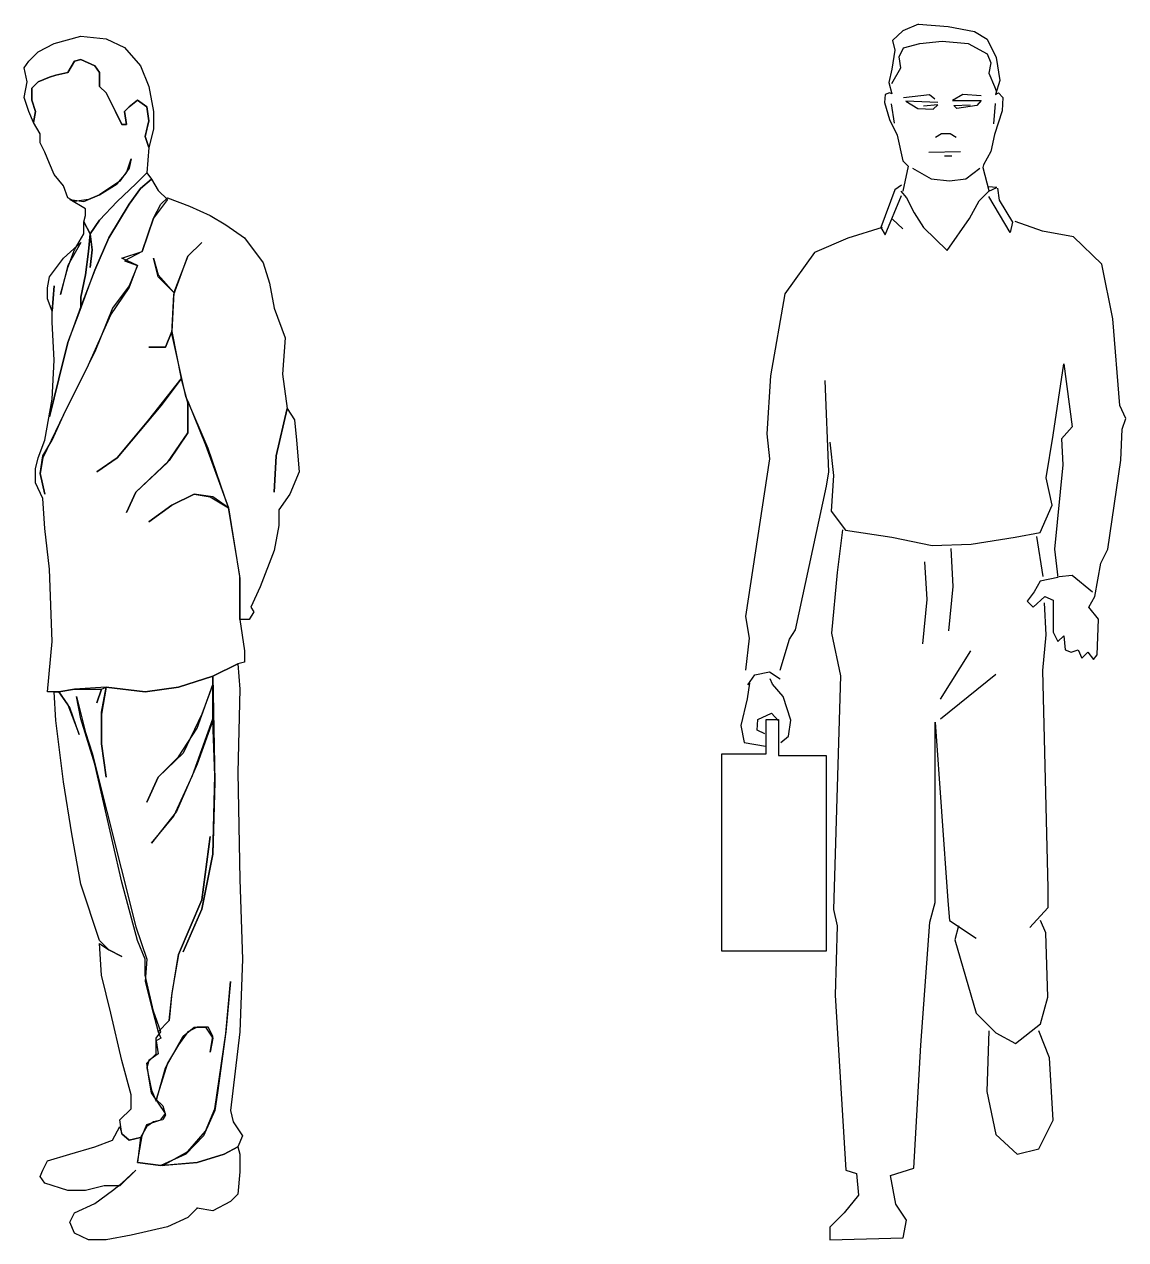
# Model space of a CAD drawing. Extents: x 89279 to 111786, y 534 to 10463.
# Drawn here: x 92279 to 93909, y 6227 to 8027 of the extents above; entities that cross this region are included whole.
import ezdxf

# ---------------------------------------------------------------- set-up
doc = ezdxf.new("R2010")
doc.units = 0
doc.header["$LTSCALE"] = 10
doc.header["$MEASUREMENT"] = 0
doc.layers.add('00-铺装', color=8, linetype='Continuous')

# ---------------------------------------------------------------- blocks, each defined once
blk = doc.blocks.new('人物045')
at = {"color": 0, "linetype": 'Continuous'}
for p, q in [((-50.88798, 1771.37928), (-11.00088, 1782.38016)), ((-11.00088, 1782.38016), (26.13006, 1778.25186)), ((-74.26782, 1759.00032), (-50.88798, 1771.37928)), ((26.13006, 1778.25186), (53.6382, 1765.87884)), ((53.6382, 1765.87884), (77.01804, 1738.3707)), ((-88.01892, 1745.24922), (-74.26782, 1759.00032)), ((-11.00088, 1747.99944), (-20.62962, 1745.24922)), ((-20.62962, 1745.24922), (-11.00088, 1747.99944)), ((9.62874, 1738.3707), (-11.00088, 1747.99944)), ((-11.00088, 1747.99944), (9.62874, 1738.3707)), ((-94.89744, 1735.62048), (-88.01892, 1745.24922)), ((-90.76914, 1714.99086), (-94.89744, 1735.62048)), ((-30.25836, 1728.74196), (-48.13776, 1724.6196)), ((-48.13776, 1724.6196), (-30.25836, 1728.74196)), ((-20.62962, 1745.24922), (-30.25836, 1728.74196)), ((-30.25836, 1728.74196), (-20.62962, 1745.24922)), ((16.50132, 1728.74196), (9.62874, 1738.3707)), ((9.62874, 1738.3707), (16.50132, 1728.74196)), ((16.50132, 1708.11234), (16.50132, 1728.74196)), ((16.50132, 1728.74196), (16.50132, 1708.11234)), ((77.01804, 1738.3707), (89.39106, 1708.11234)), ((-94.89744, 1691.61102), (-90.76914, 1714.99086)), ((-74.26782, 1714.99086), (-83.89656, 1705.36212)), ((-83.89656, 1705.36212), (-74.26782, 1714.99086)), ((-57.76056, 1721.86938), (-74.26782, 1714.99086)), ((-74.26782, 1714.99086), (-57.76056, 1721.86938)), ((-48.13776, 1724.6196), (-57.76056, 1721.86938)), ((-57.76056, 1721.86938), (-48.13776, 1724.6196)), ((-83.89656, 1705.36212), (-83.89656, 1687.48272)), ((-83.89656, 1687.48272), (-83.89656, 1705.36212)), ((26.13006, 1698.48954), (16.50132, 1708.11234)), ((16.50132, 1708.11234), (26.13006, 1698.48954)), ((39.88116, 1670.9814), (26.13006, 1698.48954)), ((26.13006, 1698.48954), (49.5099, 1651.72986)), ((89.39106, 1708.11234), (96.26958, 1670.9814)), ((-88.01892, 1670.9814), (-94.89744, 1691.61102)), ((-83.89656, 1687.48272), (-78.39018, 1670.9814)), ((-78.39018, 1670.9814), (-83.89656, 1687.48272)), ((60.51078, 1677.85992), (53.6382, 1670.9814)), ((53.6382, 1670.9814), (60.51078, 1677.85992)), ((72.88974, 1687.48272), (60.51078, 1677.85992)), ((60.51078, 1677.85992), (72.88974, 1687.48272)), ((86.64084, 1677.85992), (72.88974, 1687.48272)), ((72.88974, 1687.48272), (86.64084, 1677.85992)), ((89.39106, 1657.2303), (86.64084, 1677.85992)), ((86.64084, 1677.85992), (89.39106, 1657.2303)), ((-81.1404, 1654.48008), (-88.01892, 1670.9814)), ((-78.39018, 1670.9814), (-81.1404, 1654.48008)), ((-81.1404, 1654.48008), (-78.39018, 1670.9814)), ((49.5099, 1651.72986), (39.88116, 1670.9814)), ((53.6382, 1670.9814), (56.38842, 1651.72986)), ((56.38842, 1651.72986), (53.6382, 1670.9814)), ((83.89062, 1633.85046), (89.39106, 1657.2303)), ((89.39106, 1657.2303), (86.64084, 1644.85134)), ((96.26958, 1670.9814), (96.26958, 1644.85134)), ((-81.1404, 1654.48008), (-81.1404, 1654.48008)), ((-71.5176, 1637.97282), (-81.1404, 1654.48008)), ((56.38842, 1651.72986), (49.5099, 1651.72986)), ((49.5099, 1651.72986), (56.38842, 1651.72986)), ((86.64084, 1644.85134), (83.89062, 1633.85046)), ((96.26958, 1644.85134), (89.39106, 1617.3432)), ((-71.5176, 1624.22172), (-71.5176, 1637.97282)), ((-64.63908, 1610.47062), (-71.5176, 1624.22172)), ((89.39106, 1617.3432), (83.89062, 1633.85046)), ((83.89062, 1633.85046), (89.39106, 1617.3432)), ((-57.76056, 1593.96336), (-64.63908, 1610.47062)), ((89.39106, 1617.3432), (86.64084, 1580.21226)), ((89.39106, 1617.3432), (89.39106, 1617.3432)), ((-50.88798, 1577.46204), (-57.76056, 1593.96336)), ((60.51078, 1587.09078), (46.75968, 1567.8333)), ((56.38842, 1580.21226), (63.261, 1600.84188)), ((63.261, 1600.84188), (60.51078, 1587.09078)), ((-37.13094, 1560.96072), (-50.88798, 1577.46204)), ((46.75968, 1567.8333), (16.50132, 1547.20368)), ((42.63138, 1563.71094), (56.38842, 1580.21226)), ((70.13952, 1563.71094), (86.64084, 1580.21226)), ((86.64084, 1580.21226), (70.13952, 1563.71094)), ((93.51936, 1570.58352), (77.01804, 1556.83242)), ((77.01804, 1556.83242), (93.51936, 1570.58352)), ((86.64084, 1580.21226), (86.64084, 1580.21226)), ((86.64084, 1580.21226), (93.51936, 1570.58352)), ((93.51936, 1570.58352), (103.1481, 1554.0822)), ((93.51936, 1570.58352), (93.51936, 1570.58352)), ((-30.25836, 1543.08132), (-37.13094, 1560.96072)), ((16.50132, 1547.20368), (42.63138, 1563.71094)), ((42.63138, 1537.58088), (70.13952, 1563.71094)), ((70.13952, 1563.71094), (42.63138, 1537.58088)), ((77.01804, 1556.83242), (60.51078, 1533.45258)), ((60.51078, 1533.45258), (77.01804, 1556.83242)), ((103.1481, 1554.0822), (116.8992, 1540.3311)), ((-20.62962, 1537.58088), (-30.25836, 1543.08132)), ((-27.50814, 1540.3311), (-6.87852, 1537.58088)), ((-4.1283, 1526.57406), (-27.50814, 1540.3311)), ((0, 1540.3311), (-20.62962, 1537.58088)), ((-6.87852, 1537.58088), (16.50132, 1547.20368)), ((16.50132, 1547.20368), (0, 1540.3311)), ((16.50132, 1510.07274), (42.63138, 1537.58088)), ((42.63138, 1537.58088), (16.50132, 1510.07274)), ((60.51078, 1533.45258), (30.25836, 1483.94268)), ((30.25836, 1483.94268), (60.51078, 1533.45258)), ((116.8992, 1540.3311), (96.26958, 1512.82296)), ((96.26958, 1512.82296), (107.27046, 1533.45258)), ((107.27046, 1533.45258), (116.8992, 1543.08132)), ((116.8992, 1543.08132), (149.90778, 1530.70236)), ((149.90778, 1530.70236), (180.1602, 1516.95126)), ((-6.87852, 1507.32252), (-4.1283, 1516.95126)), ((-4.1283, 1516.95126), (-4.1283, 1526.57406)), ((79.76826, 1463.31306), (96.26958, 1512.82296)), ((96.26958, 1512.82296), (79.76826, 1463.31306)), ((180.1602, 1516.95126), (203.54004, 1503.19422)), ((2.75022, 1489.44312), (-6.87852, 1507.32252)), ((-6.87852, 1507.32252), (2.75022, 1489.44312)), ((-6.87852, 1489.44312), (-6.87852, 1507.32252)), ((2.75022, 1489.44312), (16.50132, 1510.07274)), ((16.50132, 1510.07274), (2.75022, 1489.44312)), ((203.54004, 1503.19422), (231.04818, 1483.94268)), ((-37.13094, 1453.68432), (-11.00088, 1477.06416)), ((-11.00088, 1477.06416), (-30.25836, 1442.68344)), ((-20.62962, 1466.06328), (-6.87852, 1489.44312)), ((0, 1463.31306), (2.75022, 1489.44312)), ((2.75022, 1489.44312), (0, 1463.31306)), ((5.50044, 1466.06328), (2.75022, 1489.44312)), ((2.75022, 1489.44312), (5.50044, 1466.06328)), ((30.25836, 1483.94268), (9.62874, 1435.80492)), ((9.62874, 1435.80492), (30.25836, 1483.94268)), ((167.78718, 1477.06416), (147.15756, 1456.43454)), ((147.15756, 1456.43454), (167.78718, 1477.06416)), ((231.04818, 1483.94268), (258.55632, 1446.8058)), ((-30.25836, 1439.93322), (-20.62962, 1466.06328)), ((-4.1283, 1428.93234), (0, 1463.31306)), ((0, 1463.31306), (-4.1283, 1428.93234)), ((2.75022, 1439.93322), (5.50044, 1466.06328)), ((5.50044, 1466.06328), (2.75022, 1439.93322)), ((49.5099, 1453.68432), (79.76826, 1463.31306)), ((79.76826, 1463.31306), (53.6382, 1449.56196)), ((-57.76056, 1426.18212), (-37.13094, 1453.68432)), ((-30.25836, 1442.68344), (-41.25924, 1400.04612)), ((72.88974, 1442.68344), (49.5099, 1453.68432)), ((53.6382, 1449.56196), (72.88974, 1442.68344)), ((60.51078, 1409.67486), (72.88974, 1442.68344)), ((72.88974, 1442.68344), (60.51078, 1412.42508)), ((96.26958, 1453.68432), (103.1481, 1428.93234)), ((103.1481, 1426.18212), (96.26958, 1453.68432)), ((147.15756, 1456.43454), (126.52794, 1402.79634)), ((126.52794, 1400.04612), (147.15756, 1456.43454)), ((258.55632, 1446.8058), (268.17912, 1416.55338)), ((-60.51078, 1409.67486), (-57.76056, 1426.18212)), ((-41.25924, 1400.04612), (-30.25836, 1439.93322)), ((-13.7511, 1372.54392), (9.62874, 1435.80492)), ((9.62874, 1435.80492), (-11.00088, 1382.17266)), ((-11.00088, 1395.92376), (-4.1283, 1428.93234)), ((-4.1283, 1428.93234), (-11.00088, 1395.92376)), ((103.1481, 1428.93234), (126.52794, 1402.79634)), ((126.52794, 1402.79634), (103.1481, 1426.18212)), ((-60.51078, 1393.17354), (-60.51078, 1409.67486)), ((-50.88798, 1412.42508), (-53.6382, 1375.29414)), ((-53.6382, 1375.29414), (-50.88798, 1412.42508)), ((33.00858, 1369.7937), (60.51078, 1409.67486)), ((60.51078, 1412.42508), (35.7588, 1379.4165)), ((268.17912, 1416.55338), (275.05764, 1379.4165)), ((-53.6382, 1375.29414), (-60.51078, 1393.17354)), ((-11.00088, 1382.17266), (-11.00088, 1395.92376)), ((-11.00088, 1395.92376), (-11.00088, 1382.17266)), ((126.52794, 1402.79634), (123.77772, 1345.03578)), ((123.77772, 1342.28556), (126.52794, 1400.04612)), ((-53.6382, 1358.79282), (-53.6382, 1375.29414)), ((-11.00088, 1382.17266), (-30.25836, 1328.53446)), ((-30.25836, 1328.53446), (-13.7511, 1372.54392)), ((0, 1295.52588), (33.00858, 1369.7937)), ((35.7588, 1379.4165), (9.62874, 1314.78336)), ((275.05764, 1379.4165), (291.55896, 1335.40704)), ((-50.88798, 1302.4044), (-53.6382, 1358.79282)), ((114.14898, 1321.65594), (123.77772, 1345.03578)), ((123.77772, 1345.03578), (114.14898, 1321.65594)), ((123.77772, 1345.03578), (137.52882, 1274.89626)), ((144.40734, 1248.7662), (123.77772, 1342.28556)), ((291.55896, 1335.40704), (287.4366, 1281.77478)), ((-44.00946, 1274.89626), (-30.25836, 1328.53446)), ((-30.25836, 1328.53446), (-44.00946, 1274.89626)), ((9.62874, 1314.78336), (-30.25836, 1235.0151)), ((89.39106, 1321.65594), (114.14898, 1321.65594)), ((114.14898, 1321.65594), (89.39106, 1321.65594)), ((-53.6382, 1244.6379), (-50.88798, 1302.4044)), ((-37.13094, 1221.25806), (0, 1295.52588)), ((287.4366, 1281.77478), (294.31512, 1230.8868)), ((-57.76056, 1218.50784), (-44.00946, 1274.89626)), ((-44.00946, 1274.89626), (-57.76056, 1218.50784)), ((89.39106, 1214.38548), (137.52882, 1274.89626)), ((137.52882, 1274.89626), (107.27046, 1235.0151)), ((137.52882, 1274.89626), (147.15756, 1237.76532)), ((-64.63908, 1184.12712), (-53.6382, 1244.6379)), ((177.40998, 1171.74816), (144.40734, 1248.7662)), ((-30.25836, 1235.0151), (-67.3893, 1157.99706)), ((107.27046, 1235.0151), (42.63138, 1157.99706)), ((147.15756, 1241.88768), (173.28762, 1177.2486)), ((147.15756, 1195.128), (147.15756, 1241.88768)), ((147.15756, 1237.76532), (147.15756, 1195.128)), ((277.80786, 1160.74728), (294.31512, 1230.8868)), ((294.31512, 1230.8868), (277.80786, 1160.74728)), ((294.31512, 1230.8868), (305.316, 1214.38548)), ((-53.6382, 1184.12712), (-37.13094, 1221.25806)), ((42.63138, 1157.99706), (89.39106, 1214.38548)), ((305.316, 1214.38548), (308.06622, 1184.12712)), ((116.8992, 1151.11854), (147.15756, 1195.128)), ((147.15756, 1195.128), (119.64942, 1153.86876)), ((-74.26782, 1157.99706), (-64.63908, 1184.12712)), ((-67.3893, 1160.74728), (-53.6382, 1184.12712)), ((173.28762, 1177.2486), (207.66834, 1083.72924)), ((207.66834, 1083.72924), (177.40998, 1171.74816)), ((308.06622, 1184.12712), (312.18858, 1137.36744)), ((-78.39018, 1141.49574), (-74.26782, 1157.99706)), ((-71.5176, 1134.61722), (-67.3893, 1160.74728)), ((-67.3893, 1157.99706), (-71.5176, 1134.61722)), ((12.37896, 1137.36744), (42.63138, 1157.99706)), ((42.63138, 1157.99706), (12.37896, 1137.36744)), ((119.64942, 1153.86876), (70.13952, 1107.10908)), ((275.05764, 1107.10908), (277.80786, 1160.74728)), ((277.80786, 1160.74728), (275.05764, 1107.10908)), ((-78.39018, 1120.86612), (-78.39018, 1141.49574)), ((-64.63908, 1104.35886), (-71.5176, 1134.61722)), ((-71.5176, 1134.61722), (-64.63908, 1104.35886)), ((70.13952, 1107.10908), (116.8992, 1151.11854)), ((312.18858, 1137.36744), (298.43748, 1104.35886)), ((-67.3893, 1097.48628), (-78.39018, 1120.86612)), ((56.38842, 1076.85666), (70.13952, 1107.10908)), ((70.13952, 1107.10908), (56.38842, 1076.85666)), ((123.77772, 1087.85754), (156.78036, 1104.35886)), ((156.78036, 1104.35886), (123.77772, 1087.85754)), ((156.78036, 1104.35886), (180.1602, 1100.2365)), ((184.2885, 1100.2365), (156.78036, 1104.35886)), ((180.1602, 1100.2365), (207.66834, 1083.72924)), ((207.66834, 1083.72924), (184.2885, 1100.2365)), ((298.43748, 1104.35886), (281.93616, 1080.97902)), ((-64.63908, 1053.47682), (-67.3893, 1097.48628)), ((89.39106, 1063.09962), (123.77772, 1087.85754)), ((123.77772, 1087.85754), (89.39106, 1063.09962)), ((207.66834, 1083.72924), (224.16966, 979.209)), ((224.16966, 983.3373), (207.66834, 1083.72924)), ((281.93616, 1080.97902), (281.93616, 1057.59918)), ((-57.76056, 992.9601), (-64.63908, 1053.47682)), ((281.93616, 1057.59918), (275.05764, 1020.46824)), ((275.05764, 1020.46824), (254.42802, 966.83004)), ((-53.6382, 885.68964), (-57.76056, 992.9601)), ((224.16966, 918.69822), (224.16966, 983.3373)), ((224.16966, 979.209), (224.16966, 918.69822)), ((254.42802, 966.83004), (240.67692, 936.57762)), ((240.67692, 936.57762), (244.79928, 929.6991)), ((224.16966, 918.69822), (231.04818, 871.93854)), ((237.9267, 918.69822), (224.16966, 918.69822)), ((244.79928, 929.6991), (237.9267, 918.69822)), ((-60.51078, 811.42182), (-53.6382, 885.68964)), ((231.04818, 871.93854), (231.04818, 855.43128)), ((184.2885, 834.80166), (221.41944, 852.68106)), ((221.41944, 852.68106), (184.2885, 834.80166)), ((231.04818, 855.43128), (221.41944, 852.68106)), ((221.41944, 852.68106), (221.41944, 852.68106)), ((221.41944, 852.68106), (224.16966, 815.55012)), ((133.40052, 818.30034), (184.2885, 834.80166)), ((184.2885, 834.80166), (133.40052, 818.30034)), ((184.2885, 834.80166), (187.03872, 678.0213)), ((184.2885, 822.4227), (184.2885, 834.80166)), ((-44.00946, 811.42182), (-60.51078, 811.42182)), ((-50.88798, 811.42182), (-44.00946, 811.42182)), ((-48.13776, 768.79044), (-50.88798, 811.42182)), ((-44.00946, 811.42182), (-20.62962, 815.55012)), ((-20.62962, 815.55012), (-44.00946, 811.42182)), ((-27.50814, 788.04198), (-44.00946, 811.42182)), ((-44.00946, 811.42182), (-30.25836, 792.17028)), ((26.13006, 818.30034), (-20.62962, 815.55012)), ((-20.62962, 815.55012), (19.25154, 815.55012)), ((12.37896, 794.9205), (19.25154, 815.55012)), ((19.25154, 815.55012), (12.37896, 794.9205)), ((19.25154, 781.1694), (26.13006, 818.30034)), ((26.13006, 818.30034), (19.25154, 778.41324)), ((19.25154, 815.55012), (26.13006, 818.30034)), ((26.13006, 818.30034), (83.89062, 811.42182)), ((83.89062, 811.42182), (26.13006, 818.30034)), ((83.89062, 811.42182), (133.40052, 818.30034)), ((133.40052, 818.30034), (83.89062, 811.42182)), ((160.90866, 757.78362), (184.2885, 822.4227)), ((184.2885, 822.4227), (167.78718, 778.41324)), ((184.2885, 771.54066), (184.2885, 822.4227)), ((224.16966, 815.55012), (221.41944, 691.7724)), ((-30.25836, 792.17028), (-13.7511, 748.16082)), ((-17.8794, 804.54924), (-4.1283, 750.91104)), ((-11.00088, 771.54066), (-17.8794, 804.54924)), ((-13.7511, 748.16082), (-27.50814, 788.04198)), ((19.25154, 734.40378), (19.25154, 781.1694)), ((19.25154, 778.41324), (19.25154, 734.40378)), ((167.78718, 778.41324), (140.27904, 720.65268)), ((-37.13094, 678.0213), (-48.13776, 768.79044)), ((9.62874, 704.15136), (-11.00088, 771.54066)), ((133.40052, 715.15224), (160.90866, 757.78362)), ((154.03014, 687.6441), (184.2885, 771.54066)), ((184.2885, 768.79044), (160.90866, 704.15136)), ((187.03872, 687.6441), (184.2885, 768.79044)), ((-4.1283, 750.91104), (5.50044, 720.65268)), ((5.50044, 720.65268), (70.13952, 463.47444)), ((26.13006, 684.89388), (19.25154, 734.40378)), ((19.25154, 734.40378), (26.13006, 684.89388)), ((140.27904, 720.65268), (103.1481, 684.89388)), ((49.5099, 529.48566), (9.62874, 704.15136)), ((103.1481, 684.89388), (133.40052, 715.15224)), ((160.90866, 704.15136), (130.6503, 634.01184)), ((86.64084, 647.76294), (103.1481, 684.89388)), ((103.1481, 684.89388), (86.64084, 647.76294)), ((126.52794, 627.13332), (154.03014, 687.6441)), ((184.2885, 570.7449), (187.03872, 687.6441)), ((221.41944, 691.7724), (224.16966, 533.61396)), ((-24.75792, 601.00326), (-37.13094, 678.0213)), ((187.03872, 678.0213), (184.2885, 570.7449)), ((130.6503, 634.01184), (93.51936, 587.25216)), ((93.51936, 587.25216), (126.52794, 627.13332)), ((-11.00088, 526.73544), (-24.75792, 601.00326)), ((180.1602, 596.87496), (167.78718, 503.3556)), ((167.78718, 503.3556), (180.1602, 596.87496)), ((167.78718, 489.6045), (184.2885, 570.7449)), ((184.2885, 570.7449), (167.78718, 489.6045)), ((16.50132, 442.84482), (-11.00088, 526.73544)), ((72.88974, 442.84482), (49.5099, 529.48566)), ((224.16966, 533.61396), (228.29796, 415.33668)), ((167.78718, 503.3556), (133.40052, 422.2152)), ((133.40052, 422.2152), (167.78718, 503.3556)), ((140.27904, 426.3435), (167.78718, 489.6045)), ((167.78718, 489.6045), (140.27904, 426.3435)), ((70.13952, 463.47444), (86.64084, 415.33668)), ((30.25836, 429.09372), (16.50132, 442.84482)), ((19.25154, 391.95684), (16.50132, 438.71652)), ((16.50132, 438.71652), (30.25836, 429.09372)), ((83.89062, 415.33668), (72.88974, 442.84482)), ((49.5099, 419.46498), (30.25836, 429.09372)), ((30.25836, 429.09372), (49.5099, 419.46498)), ((86.64084, 415.33668), (83.89062, 382.33404)), ((83.89062, 391.95684), (83.89062, 415.33668)), ((133.40052, 422.2152), (123.77772, 365.82678)), ((123.77772, 361.70442), (133.40052, 422.2152)), ((228.29796, 415.33668), (224.16966, 308.06622)), ((33.00858, 335.56842), (19.25154, 391.95684)), ((96.26958, 338.32458), (83.89062, 391.95684)), ((83.89062, 382.33404), (93.51936, 345.19716)), ((210.41856, 382.33404), (203.54004, 308.06622)), ((203.54004, 305.316), (210.41856, 382.33404)), ((123.77772, 365.82678), (119.64942, 324.56754)), ((119.64942, 324.56754), (123.77772, 361.70442)), ((93.51936, 345.19716), (103.1481, 308.06622)), ((49.5099, 265.4289), (33.00858, 335.56842)), ((107.27046, 308.06622), (96.26958, 338.32458)), ((119.64942, 324.56754), (103.1481, 308.06622)), ((103.1481, 308.06622), (119.64942, 324.56754)), ((100.39788, 298.43748), (107.27046, 308.06622)), ((103.1481, 308.06622), (107.27046, 298.43748)), ((147.15756, 308.06622), (133.40052, 288.80874)), ((140.27904, 301.1877), (156.78036, 314.94474)), ((160.90866, 314.94474), (147.15756, 308.06622)), ((156.78036, 314.94474), (173.28762, 314.94474)), ((177.40998, 314.94474), (160.90866, 314.94474)), ((173.28762, 314.94474), (184.2885, 298.43748)), ((184.2885, 301.1877), (177.40998, 314.94474)), ((203.54004, 308.06622), (191.16702, 217.29708)), ((224.16966, 308.06622), (210.41856, 191.16702)), ((107.27046, 298.43748), (100.39788, 294.31512)), ((100.39788, 275.05764), (100.39788, 298.43748)), ((100.39788, 294.31512), (103.1481, 275.05764)), ((114.14898, 254.42802), (140.27904, 301.1877)), ((133.40052, 288.80874), (116.8992, 261.30654)), ((180.1602, 277.80786), (184.2885, 301.1877)), ((184.2885, 298.43748), (180.1602, 277.80786)), ((187.03872, 193.91724), (203.54004, 305.316)), ((86.64084, 261.30654), (100.39788, 275.05764)), ((103.1481, 275.05764), (89.39106, 265.4289)), ((63.261, 214.54686), (49.5099, 265.4289)), ((89.39106, 265.4289), (86.64084, 254.42802)), ((89.39106, 240.67692), (86.64084, 261.30654)), ((86.64084, 254.42802), (93.51936, 221.41944)), ((116.8992, 261.30654), (100.39788, 207.66834)), ((100.39788, 204.91812), (114.14898, 254.42802)), ((93.51936, 217.29708), (89.39106, 240.67692)), ((93.51936, 221.41944), (100.39788, 204.91812)), ((114.14898, 187.03872), (93.51936, 217.29708)), ((191.16702, 217.29708), (187.03872, 191.16702)), ((63.261, 193.91724), (63.261, 214.54686)), ((100.39788, 207.66834), (110.02068, 198.0396)), ((110.02068, 198.0396), (114.14898, 184.2885)), ((46.75968, 177.40998), (63.261, 193.91724)), ((107.27046, 177.40998), (114.14898, 187.03872)), ((114.14898, 184.2885), (110.02068, 177.40998)), ((187.03872, 191.16702), (170.5374, 154.03014)), ((173.28762, 160.90866), (187.03872, 193.91724)), ((210.41856, 191.16702), (214.54686, 174.65976)), ((35.7588, 147.15756), (46.75968, 167.78718)), ((49.5099, 156.78036), (46.75968, 177.40998)), ((46.75968, 167.78718), (49.5099, 156.78036)), ((86.64084, 167.78718), (77.01804, 151.27992)), ((79.76826, 154.03014), (86.64084, 170.5374)), ((86.64084, 170.5374), (107.27046, 177.40998)), ((96.26958, 174.65976), (86.64084, 167.78718)), ((110.02068, 177.40998), (96.26958, 174.65976)), ((214.54686, 174.65976), (228.29796, 154.03014)), ((9.62874, 137.52882), (35.7588, 147.15756)), ((60.51078, 147.15756), (49.5099, 156.78036)), ((49.5099, 156.78036), (60.51078, 147.15756)), ((77.01804, 151.27992), (60.51078, 147.15756)), ((60.51078, 147.15756), (77.01804, 151.27992)), ((72.88974, 114.14898), (79.76826, 154.03014)), ((77.01804, 151.27992), (72.88974, 114.14898)), ((170.5374, 154.03014), (144.40734, 126.52794)), ((147.15756, 130.6503), (173.28762, 160.90866)), ((228.29796, 154.03014), (221.41944, 137.52882)), ((-60.51078, 116.8992), (-27.50814, 126.52794)), ((-27.50814, 126.52794), (9.62874, 137.52882)), ((144.40734, 126.52794), (107.27046, 110.02068)), ((110.02068, 110.02068), (147.15756, 130.6503)), ((200.78982, 126.52794), (160.90866, 114.14898)), ((160.90866, 114.14898), (200.78982, 126.52794)), ((221.41944, 137.52882), (200.78982, 126.52794)), ((200.78982, 126.52794), (221.41944, 137.52882)), ((221.41944, 137.52882), (221.41944, 137.52882)), ((221.41944, 137.52882), (224.16966, 126.52794)), ((224.16966, 126.52794), (224.16966, 100.39788)), ((-67.3893, 103.1481), (-60.51078, 116.8992)), ((107.27046, 110.02068), (72.88974, 114.14898)), ((72.88974, 114.14898), (107.27046, 110.02068)), ((107.27046, 110.02068), (160.90866, 114.14898)), ((160.90866, 114.14898), (110.02068, 110.02068)), ((-71.5176, 93.51936), (-67.3893, 103.1481)), ((-64.63908, 83.89062), (-71.5176, 93.51936)), ((70.13952, 103.1481), (46.75968, 79.76826)), ((49.5099, 83.89062), (70.13952, 103.1481)), ((224.16966, 100.39788), (221.41944, 67.3893)), ((-30.25836, 72.88974), (-64.63908, 83.89062)), ((-4.1283, 72.88974), (-30.25836, 72.88974)), ((23.37984, 79.76826), (-4.1283, 72.88974)), ((9.62874, 53.6382), (35.7588, 72.88974)), ((46.75968, 79.76826), (23.37984, 79.76826)), ((35.7588, 72.88974), (49.5099, 83.89062)), ((210.41856, 56.38842), (184.2885, 42.63138)), ((221.41944, 67.3893), (210.41856, 56.38842)), ((-27.50814, 26.13006), (-20.62962, 39.88116)), ((-20.62962, 39.88116), (9.62874, 53.6382)), ((160.90866, 46.75968), (147.15756, 33.00858)), ((184.2885, 42.63138), (160.90866, 46.75968)), ((-20.62962, 9.62874), (-27.50814, 26.13006)), ((116.8992, 19.25154), (63.261, 6.87852)), ((147.15756, 33.00858), (116.8992, 19.25154)), ((0, 0), (-20.62962, 9.62874)), ((26.13006, 0), (0, 0)), ((63.261, 6.87852), (26.13006, 0))]:
    blk.add_line(p, q, dxfattribs=at)
at = {"color": 0}
blk.add_point((160.90866, 46.75968), dxfattribs=at)
blk = doc.blocks.new('人物071')
at = {"color": 0, "linetype": 'Continuous'}
for p, q in [((108.2, 1790.2), (92.9, 1775.9)), ((131.2, 1800), (108.2, 1790.2)), ((131.2, 1800), (175, 1796.7)), ((175, 1796.7), (214.4, 1789.1)), ((214.4, 1789.1), (233.1, 1778.1)), ((92.9, 1775.9), (96.2, 1761.7)), ((102.8, 1751.9), (109.3, 1765)), ((109.3, 1765), (133.4, 1771.6)), ((133.4, 1771.6), (166.3, 1774.8)), ((166.3, 1774.8), (204.6, 1771.6)), ((204.6, 1771.6), (233.1, 1756.2)), ((233.1, 1778.1), (246.2, 1750.8)), ((96.2, 1761.7), (91.8, 1733.3)), ((104.9, 1735.5), (102.8, 1751.9)), ((233.1, 1756.2), (238.5, 1743.1)), ((246.2, 1750.8), (251.7, 1716.9)), ((91.8, 1733.3), (87.4, 1713.6)), ((91.8, 1712.5), (104.9, 1735.5)), ((238.5, 1743.1), (235.3, 1727.8)), ((87.4, 1713.6), (91.8, 1697.2)), ((235.3, 1727.8), (244, 1708.1)), ((251.7, 1716.9), (245.1, 1696.1)), ((82, 1696.1), (80.9, 1684)), ((88.5, 1698.3), (82, 1696.1)), ((91.8, 1697.2), (88.5, 1698.3)), ((109.3, 1691.7), (147.7, 1696.1)), ((147.7, 1696.1), (155.3, 1689.5)), ((196.9, 1696.1), (181.6, 1687.3)), ((224.3, 1693.9), (196.9, 1696.1)), ((244, 1708.1), (246.2, 1701.5)), ((245.1, 1696.1), (249.5, 1698.3)), ((249.5, 1698.3), (256.1, 1691.7)), ((80.9, 1684), (88.5, 1658.9)), ((95.7, 1653.5), (91.2, 1682.2)), ((112.6, 1686.2), (130.1, 1675.3)), ((159.7, 1684), (112.6, 1686.2)), ((130.1, 1675.3), (153.1, 1674.2)), ((159.7, 1680.7), (138.9, 1678.6)), ((153.1, 1674.2), (159.7, 1680.7)), ((181.6, 1687.3), (224.3, 1687.3)), ((183.8, 1679.7), (207.9, 1680.7)), ((188.2, 1675.3), (183.8, 1679.7)), ((217.7, 1679.7), (188.2, 1675.3)), ((224.3, 1687.3), (217.7, 1679.7)), ((242.8, 1652.4), (245.5, 1682.9)), ((256.1, 1691.7), (255, 1672)), ((88.5, 1658.9), (99.5, 1635.9)), ((255, 1672), (244, 1637)), ((156.4, 1632.6), (165.2, 1638.1)), ((165.2, 1638.1), (178.3, 1638.1)), ((178.3, 1638.1), (187.1, 1632.6)), ((99.5, 1635.9), (108.2, 1597.6)), ((244, 1637), (238.5, 1611.8)), ((146.6, 1610.7), (193.6, 1611.8)), ((169.6, 1605.3), (180.5, 1605.3)), ((238.5, 1611.8), (227.6, 1592.1)), ((108.2, 1597.6), (115.9, 1589.9)), ((115.9, 1589.9), (108.2, 1552.7)), ((122.5, 1586.7), (149.8, 1571.3)), ((201.3, 1571.3), (222.1, 1586.7)), ((227.6, 1592.1), (226.5, 1587.8)), ((226.5, 1587.8), (235.3, 1553.8)), ((149.8, 1571.3), (177.2, 1568.1)), ((177.2, 1568.1), (201.3, 1571.3)), ((96.2, 1554.9), (75.4, 1499.1)), ((106, 1561.5), (96.2, 1554.9)), ((104.9, 1552.7), (113.7, 1542.9)), ((221, 1538.5), (235.3, 1552.7)), ((247.3, 1558.2), (234.2, 1559.3)), ((235.3, 1552.7), (247.3, 1558.2)), ((248.4, 1557.1), (250.6, 1539.6)), ((82, 1488.2), (106, 1546.2)), ((113.7, 1542.9), (124.7, 1521)), ((206.8, 1512.3), (221, 1538.5)), ((267, 1491.5), (235.3, 1545.1)), ((250.6, 1539.6), (270.3, 1506.8)), ((124.7, 1521), (138.9, 1499.1)), ((173.9, 1465.2), (206.8, 1512.3)), ((77.5, 1499.1), (26.5, 1483.3)), ((75.4, 1499.1), (82, 1488.2)), ((92.9, 1511.2), (108.2, 1496.9)), ((138.9, 1499.1), (173.9, 1465.2)), ((270.3, 1506.8), (267, 1491.5)), ((315, 1493.8), (274.5, 1507.9)), ((26.5, 1483.3), (-22.8, 1462.2)), ((360.7, 1485), (315, 1493.8)), ((402.9, 1444.6), (360.7, 1485)), ((-22.8, 1462.2), (-66.7, 1400.7)), ((418.8, 1363.8), (402.9, 1444.6)), ((-66.7, 1400.7), (-87.8, 1279.4)), ((429.3, 1235.5), (418.8, 1363.8)), ((330.8, 1191.5), (346.6, 1297)), ((346.6, 1297), (358.9, 1203.9)), ((-87.8, 1279.4), (-93.1, 1193.3)), ((-1.6, 1137.1), (-6.9, 1272.4)), ((438.1, 1216.2), (429.3, 1235.5)), ((432.8, 1200.3), (438.1, 1216.2)), ((-93.1, 1193.3), (-89.6, 1156.4)), ((320.2, 1128.3), (330.8, 1191.5)), ((358.9, 1203.9), (343.1, 1186.3)), ((431.1, 1154.6), (432.8, 1200.3)), ((0.1, 1181), (5.4, 1131.8)), ((343.1, 1186.3), (344.9, 1147.6)), ((-89.6, 1156.4), (-124.8, 922.7)), ((411.7, 1022.8), (431.1, 1154.6)), ((-5.2, 1116), (-1.6, 1137.1)), ((344.9, 1147.6), (332.6, 1022.8)), ((5.4, 1131.8), (1.9, 1079.1)), ((329, 1087.9), (320.2, 1128.3)), ((-50.9, 903.3), (-5.2, 1116)), ((311.5, 1047.4), (329, 1087.9)), ((1.9, 1079.1), (23, 1051)), ((18.5, 1051.5), (10.6, 988.1)), ((23, 1051), (91.6, 1040.4)), ((274.5, 1040.4), (311.5, 1047.4)), ((91.6, 1040.4), (151.4, 1028.1)), ((151.4, 1028.1), (209.4, 1029.9)), ((209.4, 1029.9), (274.5, 1040.4)), ((315.7, 982.2), (306.4, 1041.5)), ((182.6, 967.2), (179.5, 1023.4)), ((332.6, 1022.8), (337.8, 980.7)), ((401.2, 1001.7), (411.7, 1022.8)), ((144, 947.9), (140.9, 1004.1)), ((392.4, 952.5), (401.2, 1001.7)), ((10.6, 988.1), (2.6, 898.3)), ((311.5, 975.4), (302.7, 959.6)), ((337.8, 980.7), (311.5, 975.4)), ((339.6, 982.4), (358.9, 984.2)), ((358.9, 984.2), (388.8, 959.6)), ((176.4, 901.7), (182.6, 967.2)), ((302.7, 959.6), (292.1, 945.5)), ((137.8, 882.4), (144, 947.9)), ((292.1, 945.5), (300.9, 936.7)), ((300.9, 936.7), (318.5, 952.5)), ((317.3, 943.2), (320, 895.6)), ((318.5, 952.5), (330.8, 947.3)), ((330.8, 947.3), (330.8, 899.8)), ((383.6, 936.7), (392.4, 952.5)), ((397.6, 919.1), (383.6, 936.7)), ((-124.8, 922.7), (-119.5, 891)), ((395.9, 866.4), (397.6, 919.1)), ((-59.7, 889.3), (-50.9, 903.3)), ((-119.5, 891), (-124.8, 843.6)), ((-73.8, 843.6), (-59.7, 889.3)), ((2.6, 898.3), (15.9, 834.9)), ((320, 895.6), (314.7, 842.8)), ((330.8, 899.8), (337.8, 885.8)), ((337.8, 885.8), (346.6, 894.5)), ((346.6, 894.5), (348.4, 873.4)), ((163.9, 800.5), (208.9, 871.9)), ((348.4, 873.4), (357.2, 869.9)), ((357.2, 869.9), (367.7, 873.4)), ((367.7, 873.4), (373, 861.1)), ((373, 861.1), (381.8, 869.9)), ((381.8, 869.9), (390.6, 859.4)), ((390.6, 859.4), (395.9, 866.4)), ((-121.4, 821.7), (-111.2, 836.5)), ((-111.2, 836.5), (-89.6, 841)), ((-89.6, 841), (-73.7, 830.8)), ((-85.1, 822.8), (-88.5, 830.8)), ((15.9, 834.9), (5.3, 488.8)), ((163.9, 771.5), (245.9, 837.5)), ((314.7, 842.8), (322.6, 520.5)), ((-119.2, 824), (-122.6, 801.2)), ((-69.1, 804.6), (-85.1, 822.8)), ((-122.6, 801.2), (-131.7, 761.5)), ((-57.8, 769.4), (-69.1, 804.6)), ((-106.7, 770.6), (-86.2, 779.7)), ((-86.2, 779.7), (-76, 768.3)), ((-131.7, 761.5), (-127.1, 736.5)), ((-107.8, 754.7), (-106.7, 770.6)), ((-94.2, 770.6), (-76, 770.6)), ((-94.2, 719.5), (-94.2, 770.6)), ((-76, 770.6), (-76, 717.2)), ((-61.2, 745.6), (-57.8, 769.4)), ((156, 766.2), (174.5, 502)), ((156, 499.3), (156, 766.2)), ((-96.4, 749), (-107.8, 754.7)), ((-72.6, 736.5), (-61.2, 745.6)), ((-127.1, 736.5), (-95.3, 730.8)), ((-160.1, 719.5), (-94.2, 719.5)), ((-160.1, 427.5), (-160.1, 719.5)), ((-76, 717.2), (-5.5, 717.2)), ((-5.5, 717.2), (-5.5, 427.5)), ((322.6, 520.5), (322.6, 491.4)), ((5.3, 488.8), (10.6, 465)), ((148.1, 470.3), (156, 499.3)), ((174.5, 502), (177.2, 472.9)), ((322.6, 491.4), (296.2, 462.4)), ((134.9, 288), (148.1, 470.3)), ((177.2, 472.9), (216.8, 446.5)), ((320, 454.4), (312, 472.9)), ((10.6, 465), (7.9, 362)), ((190.4, 465), (185.1, 443.9)), ((322.6, 359.3), (320, 454.4)), ((185.1, 443.9), (216.8, 335.5)), ((-5.5, 427.5), (-160.1, 427.5)), ((7.9, 362), (23.8, 103)), ((312, 319.7), (322.6, 359.3)), ((216.8, 335.5), (245.9, 306.5)), ((235.3, 309.1), (232.7, 219.3)), ((245.9, 306.5), (275, 290.6)), ((275, 290.6), (312, 319.7)), ((325.2, 269.5), (309.4, 309.1)), ((124.3, 105.7), (134.9, 288)), ((330.5, 177), (325.2, 269.5)), ((232.7, 219.3), (245.9, 155.9)), ((309.4, 134.7), (330.5, 177)), ((245.9, 155.9), (277.6, 126.8)), ((277.6, 126.8), (309.4, 134.7)), ((23.8, 103), (39.7, 97.8)), ((39.7, 97.8), (42.3, 66.1)), ((89.9, 95.1), (124.3, 105.7)), ((97.8, 52.8), (89.9, 95.1)), ((42.3, 66.1), (21.2, 39.6)), ((21.2, 39.6), (0, 18.5)), ((113.7, 29.1), (97.8, 52.8)), ((0, 18.5), (0, 0)), ((108.4, 2.6), (113.7, 29.1)), ((0, 0), (108.4, 2.6))]:
    blk.add_line(p, q, dxfattribs=at)

msp = doc.modelspace()

# ---------------------------------------------------------------- block references
at = {"layer": '00-铺装'}
for name, p in [('人物071', (93471.4, 6227.3)), ('人物045', (92373.5, 6227.3))]:
    msp.add_blockref(name, p, dxfattribs=at)

doc.saveas('drawing.dxf')
